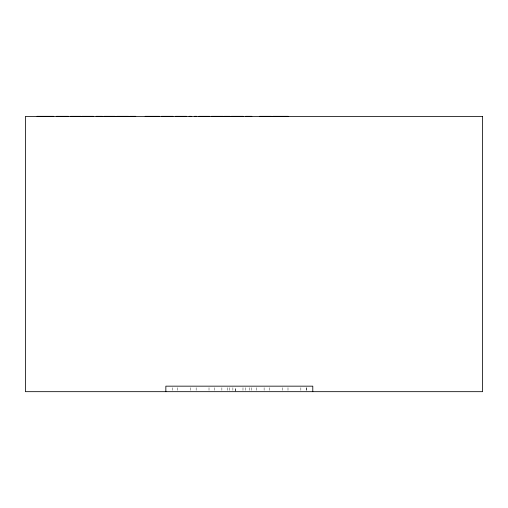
<?xml version="1.0" encoding="UTF-8"?>
<svg xmlns="http://www.w3.org/2000/svg" width="508" height="508" viewBox="0 0 508 508"><rect width="100%" height="100%" fill="white"/><g stroke="black" fill="none" stroke-linecap="round" stroke-linejoin="round"><path stroke-width="0.38" stroke-dasharray="2.54 1.91" d="M306.356 387.737L306.356 391.674M306.343 387.737L306.343 391.674M300.85 387.737L300.85 391.674M287.992 387.737L287.992 391.674M282.48 387.737L282.48 391.674M269.621 387.737L269.621 391.674M264.116 387.737L264.116 391.674M256.75 387.731L256.75 391.649M251.238 387.737L251.257 391.674M249.434 387.731L249.434 391.649M245.764 387.737L245.745 391.674M242.989 387.737L242.964 391.674M232.886 387.737L232.886 391.674M229.216 387.737L229.216 391.674M227.381 387.737L227.381 391.674M221.869 387.737L221.869 391.674M214.522 387.737L214.522 391.674M209.01 387.737L209.01 391.674M196.151 387.737L196.151 391.674M190.646 387.737L190.646 391.674M177.787 387.737L177.787 391.674M172.276 387.737L172.276 391.674M235.674 391.674L235.674 387.737L235.642 391.674"/><path stroke-width="0.76" d="M37.065 116.326L53.727 116.326M56.432 116.326L68.421 116.326M70.46 116.326L80.963 116.326M81.909 116.326L93.485 116.326M96.158 116.326L102.324 116.326M104.007 116.326L115.164 116.326M116.783 116.326L128.594 116.326M129.838 116.326L135.731 116.326M145.161 116.326L159.601 116.326M161.385 116.326L172.955 116.326M175.406 116.326L186.563 116.326M189.109 116.326L191.243 116.326M194.437 116.326L196.602 116.326M198.958 116.326L209.804 116.326M211.347 116.326L223.329 116.326M224.123 116.326L230.016 116.326M231.286 116.326L243.097 116.326M245.688 116.326L251.854 116.326M259.626 116.326L271.342 116.326M272.84 116.326L288.106 116.326M312.788 391.674L312.788 386.163L165.849 386.163L165.849 391.674M482.6 116.421L25.4 116.421L25.4 391.674L482.6 391.674L482.6 116.421"/></g></svg>
